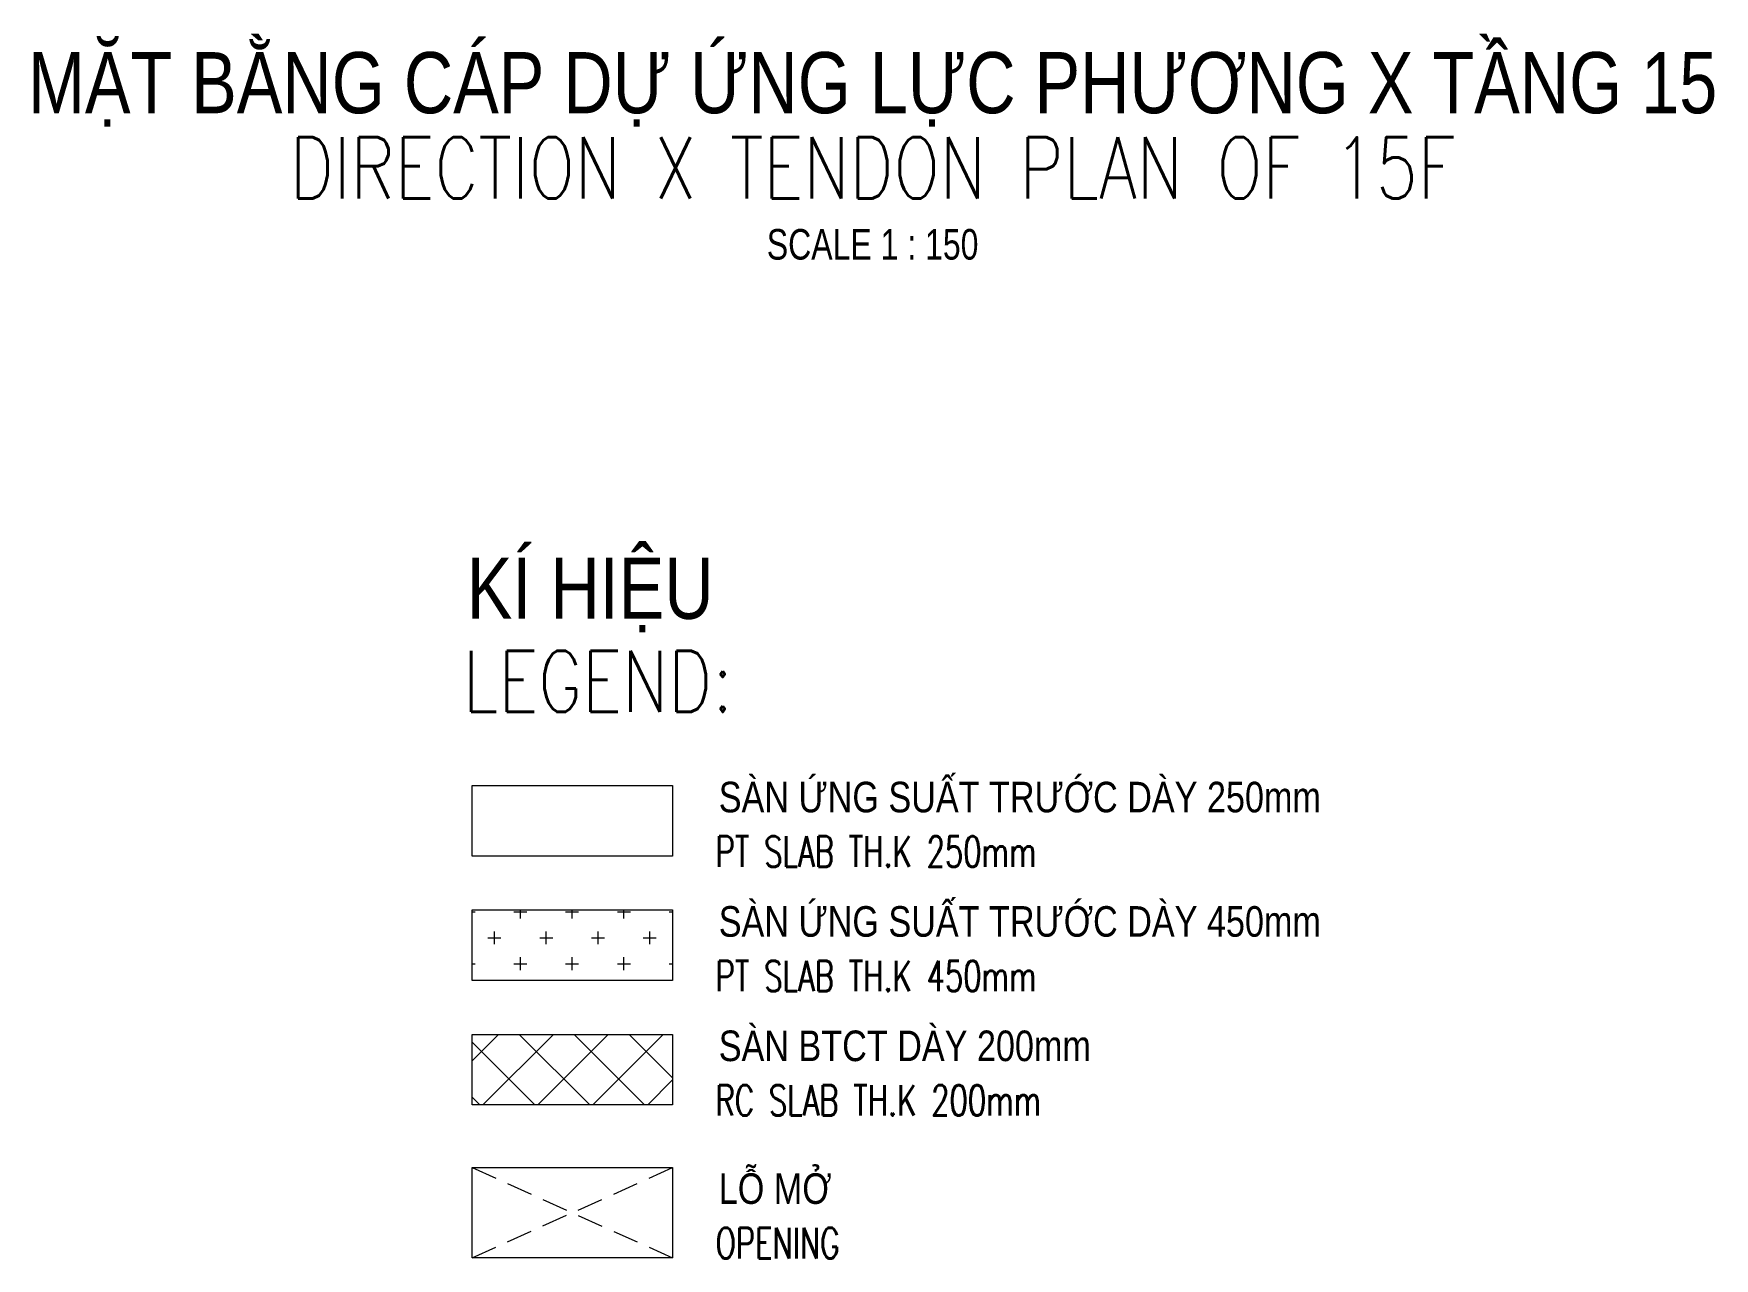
# Model space of a CAD drawing. Header units: millimetres. Extents: x 118516 to 591045, y -24154 to 50684.
# Drawn here: x 405392 to 426008, y -23312 to -8287 of the extents above; entities that cross this region are included whole.
import ezdxf
from ezdxf.enums import TextEntityAlignment as Align

# ---------------------------------------------------------------- set-up
doc = ezdxf.new("R2010")
doc.units = ezdxf.units.MM
doc.linetypes.add('DASHED2', pattern=[9.525, 6.35, -3.175])
for name, color, linetype, lineweight in [('NDC_S_ANNO', 7, 'Continuous', 20), ('NDC_S_ENG TEXT', 2, 'Continuous', 20), ('NDC_S_ENG TITLE', 3, 'Continuous', 20), ('NDC_S_HATCH MATERIAL', 8, 'Continuous', 13), ('NDC_S_OPENING', 9, 'DASHED2', 13), ('NDC_S_SLAB', 2, 'Continuous', 20), ('NDC_S_TEXT SYMBOL', 7, 'Continuous', 20), ('NDC_S_VN TEXT', 7, 'Continuous', 20), ('NDC_S_VN TITLE', 6, 'Continuous', 35)]:
    doc.layers.add(name, color=color, linetype=linetype, lineweight=lineweight)
doc.styles.add('$0$NDC_EN TXT', font='romans.shx', dxfattribs={"width": 0.8})
doc.styles.add('NDC_ANNO', font='', dxfattribs={"width": 0.8})
doc.styles.add('NDC_EN TXT', font='romans.shx', dxfattribs={"width": 0.8})
doc.styles.add('NDC_VIE TXT', font='arial.ttf', dxfattribs={"width": 0.8})
doc.styles.get('NDC_ANNO').set_extended_font_data('Dotum')

# ---------------------------------------------------------------- blocks, each defined once
blk = doc.blocks.new('Drawing name_symbol')
at = {"layer": 'NDC_S_ENG TITLE', "style": 'NDC_EN TXT', "width": 0.8}
blk.add_attdef('SECTDET1', text='', height=5, dxfattribs=at).set_placement((0, 1.01), align=Align.CENTER)
at = {"layer": 'NDC_S_TEXT SYMBOL', "lineweight": 25, "style": 'NDC_ANNO', "width": 0.8}
blk.add_attdef('SSCALE', text='', height=2.5, dxfattribs=at).set_placement((0, -4), align=Align.CENTER)
at = {"layer": 'NDC_S_VN TITLE', "style": 'NDC_VIE TXT', "width": 0.8}
blk.add_attdef('SECTDET2', text='', height=5, dxfattribs=at).set_placement((0, 7.97), align=Align.CENTER)

msp = doc.modelspace()

# ---------------------------------------------------------------- hatches: boundary and pattern name
at = {"layer": 'NDC_S_HATCH MATERIAL', "ltscale": 100}
h = msp.add_hatch(dxfattribs=at)
h.set_pattern_fill('CROSS', color=256, scale=50)
h.set_pattern_definition([(0, (206812.7, -10807), (317.5, 317.5), [158.75, -476.25]), (90, (206892.07, -10886.37), (-317.5, 317.5), [158.75, -476.25])])
h.paths.add_polyline_path([(410770.5, -19037.9), (410770.5, -19902.1), (413228.9, -19902.1), (413228.9, -19037.9)])
h = msp.add_hatch(dxfattribs=at)
h.set_pattern_fill('ANSI37', color=256, scale=150)
h.set_pattern_definition([(45, (214890.53, -16732.5), (-336.7596, 336.7596), []), (135, (214890.53, -16732.5), (-336.7596, -336.7596), [])])
h.paths.add_polyline_path([(410770.5, -20563.9), (410770.5, -21428.1), (413228.9, -21428.1), (413228.9, -20563.9)])

# ---------------------------------------------------------------- linework, layer by layer
at = {"layer": 'NDC_S_OPENING', "ltscale": 50}
for p, q in [((410770.5, -22197.4), (413228.9, -23305.6)), ((410770.5, -23305.6), (413228.9, -22197.4))]:
    msp.add_line(p, q, dxfattribs=at)
at = {"layer": 'NDC_S_SLAB'}
for points in [[(410770.5, -17511.9), (413228.9, -17511.9), (413228.9, -18376.1), (410770.5, -18376.1)], [(410770.5, -19037.9), (413228.9, -19037.9), (413228.9, -19902.1), (410770.5, -19902.1)], [(410770.5, -20563.9), (413228.9, -20563.9), (413228.9, -21428.1), (410770.5, -21428.1)], [(410770.5, -22197.4), (413228.9, -22197.4), (413228.9, -23305.6), (410770.5, -23305.6)]]:
    msp.add_lwpolyline(points, close=True, dxfattribs=at)

# ---------------------------------------------------------------- block references
at = {"layer": 'NDC_S_ANNO', "xscale": 150, "yscale": 150, "zscale": 150}
msp.add_blockref('Drawing name_symbol', (415683.2, -10459.1), dxfattribs=at).add_auto_attribs({'SECTDET1': 'DIRECTION X TENDON PLAN OF 15F', 'SECTDET2': 'MẶT BẰNG CÁP DỰ ỨNG LỰC PHƯƠNG X TẦNG 15', 'SSCALE': 'SCALE 1 : 150'})

# ---------------------------------------------------------------- texts
at = {"layer": 'NDC_S_ENG TEXT', "style": '$0$NDC_EN TXT'}
for s, height, width, p in [('LEGEND:', 750, 0.8, (410656.1, -16607.2)), ('PT SLAB TH.K 250mm', 375, 0.7, (413757.6, -18508.7)), ('PT SLAB TH.K 450mm', 375, 0.7, (413757.6, -20034.7)), ('RC SLAB TH.K 200mm', 375, 0.7, (413757.6, -21560.7)), ('OPENING', 375, 0.7, (413757.6, -23312.1))]:
    msp.add_text(s, height=height, dxfattribs=dict(at, width=width)).set_placement(p)
at = {"layer": 'NDC_S_VN TEXT', "style": 'NDC_VIE TXT', "width": 0.8}
msp.add_text('KÍ HIỆU', height=750, dxfattribs=at).set_placement((410706.4, -14716.1), align=Align.TOP_LEFT)
for s, p in [('SÀN ỨNG SUẤT TRƯỚC DÀY 250mm', (413796, -17839.9)), ('SÀN ỨNG SUẤT TRƯỚC DÀY 450mm', (413796, -19365.9)), ('SÀN BTCT DÀY 200mm', (413796, -20891.9)), ('LỖ MỞ', (413796, -22643.3))]:
    msp.add_text(s, height=375, dxfattribs=at).set_placement(p)

doc.saveas('drawing.dxf')
